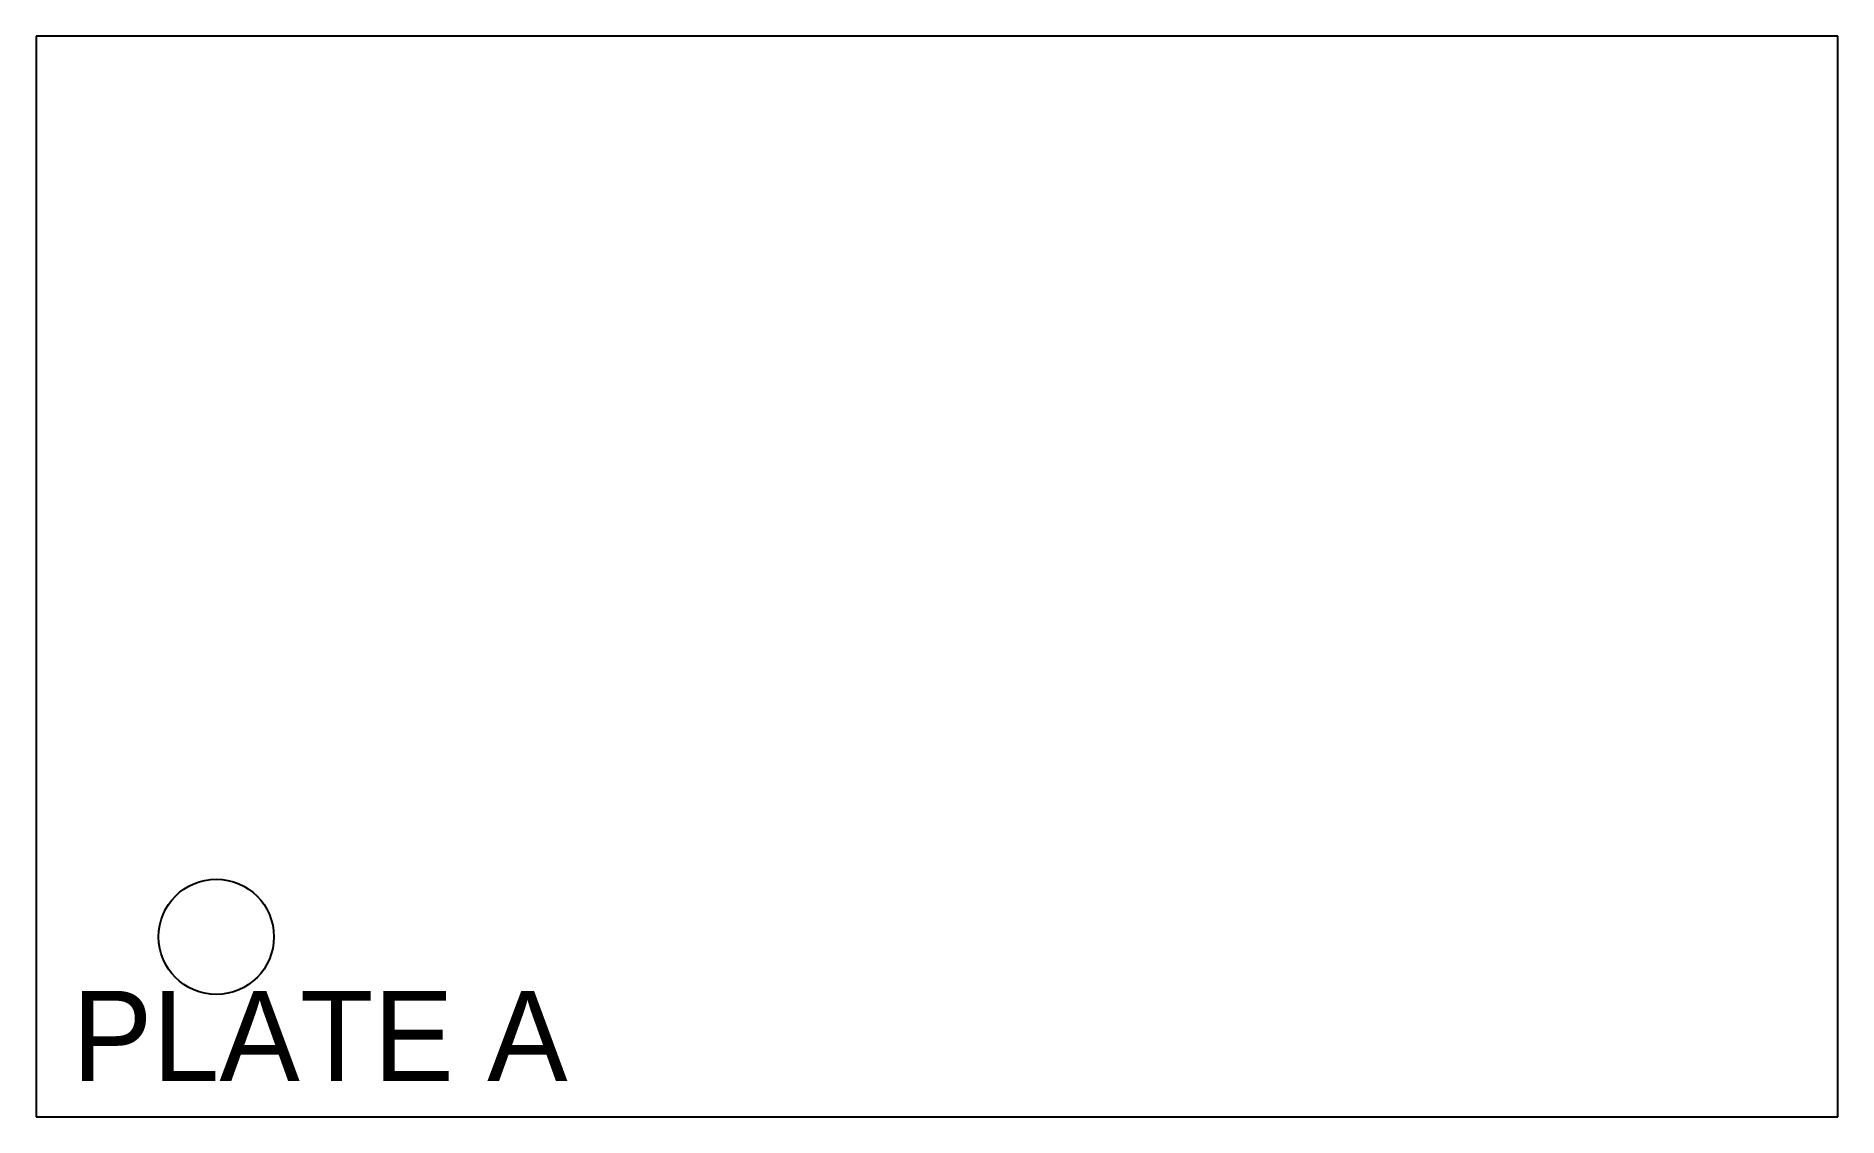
# Model space of a CAD drawing. Extents: x 0 to 50, y 0 to 30.
import ezdxf

# ---------------------------------------------------------------- set-up
doc = ezdxf.new("R2010")
doc.units = 0

msp = doc.modelspace()

# ---------------------------------------------------------------- linework, layer by layer
at = {"layer": 'EDGE'}
for p, q in [((50, 30), (0, 30)), ((0, 30), (0.004, 0)), ((50, 0), (50, 30)), ((0, 0), (50, 0))]:
    msp.add_line(p, q, dxfattribs=at)
msp.add_circle((5, 5), 1.6, dxfattribs=at)

# ---------------------------------------------------------------- texts
at = {"layer": 'NOTES'}
msp.add_text('PLATE A', height=2.5, dxfattribs=at).set_placement((1, 1))

doc.saveas('drawing.dxf')
